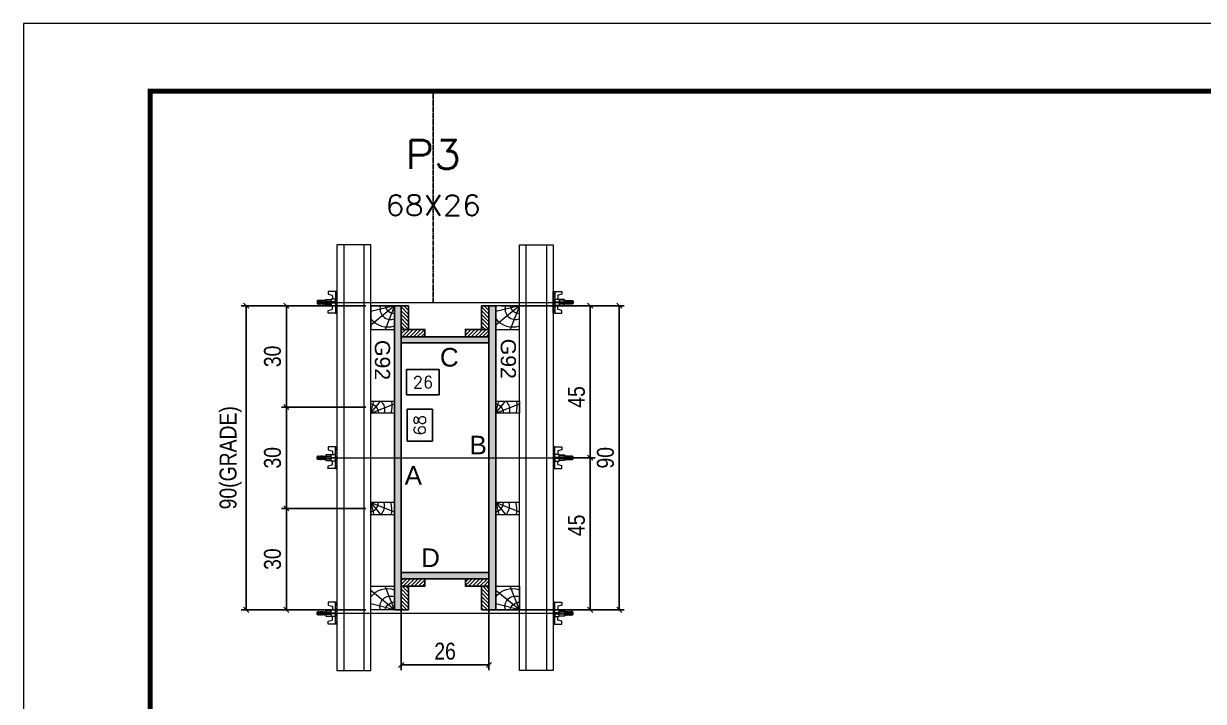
# Model space of a CAD drawing. Extents: x 808 to 7089, y -98 to 17032.
# Drawn here: x 5577 to 6275, y 15483 to 15884 of the extents above; entities that cross this region are included whole.
import ezdxf
from ezdxf.enums import TextEntityAlignment as Align

# ---------------------------------------------------------------- set-up
doc = ezdxf.new("R2010")
doc.units = 0
doc.linetypes.add('DASHED', pattern=[0.75, 0.5, -0.25])
doc.linetypes.add('HIDDEN', pattern=[0.375, 0.25, -0.125])
for name, color, linetype in [('CHAPA', 1, 'Continuous'), ('Cota Seção (2x)', 241, 'Continuous'), ('MEIO_PONT', 93, 'Continuous'), ('Painéis', 200, 'Continuous'), ('SARRAFO', 251, 'Continuous'), ('Texto de Titulo', 7, 'Continuous'), ('Texto Qtd Sarr', 242, 'Continuous'), ('TEXTO_GERAL', 7, 'Continuous')]:
    doc.layers.add(name, color=color, linetype=linetype)
for name, color, linetype, lineweight in [('Folhas', 255, 'Continuous', 9), ('Hachura', 251, 'Continuous', 9), ('Madeira', 126, 'Continuous', 18), ('Perfil Metálico', 224, 'Continuous', 18), ('SARRAFO DE PRESSAO', 251, 'DASHED', 9), ('Texto Seção', 7, 'Continuous', 15)]:
    doc.layers.add(name, color=color, linetype=linetype, lineweight=lineweight)
doc.styles.add('ARIAL', font='arial.ttf')
doc.styles.add('COTA TECNICA 2X', font='techl___.ttf', dxfattribs={"height": 10})
doc.styles.add('ROMANS', font='romans.shx')
doc.styles.add('SANSSERIF', font='sas_____.pfb')
doc.dimstyles.new('SECAO PILAR', dxfattribs={"dimtxt": 10, "dimasz": 3, "dimexe": 3, "dimexo": 3, "dimgap": 3, "dimtad": 1, "dimdec": 1, "dimlfac": 0.5, "dimzin": 12, "dimdsep": 46, "dimtxsty": 'COTA TECNICA 2X', "dimblk1": 'OBLIQUE', "dimblk2": 'OBLIQUE', "dimsah": 1, "dimcen": 0.9, "dimclrd": 256, "dimclre": 256, "dimclrt": 256, "dimadec": 1, "dimazin": 3, "dimtfac": 1, "dimtdec": 1, "dimtmove": 0, "dimatfit": 3, "dimfxl": 1, "dimtolj": 1, "dimtzin": 12, "dimarcsym": 0})
doc.dimstyles.new('SECÇÃO 2', dxfattribs={"dimtxt": 7, "dimasz": 6, "dimexe": 0.18, "dimexo": 2, "dimgap": -4, "dimtad": 3, "dimdec": 1, "dimlfac": 0.5, "dimzin": 12, "dimdsep": 46, "dimtxsty": 'ROMANS', "dimblk": 'ARCHTICK', "dimcen": 0.09, "dimse1": 1, "dimse2": 1, "dimsd1": 1, "dimsd2": 1, "dimclrd": 180, "dimclre": 5, "dimclrt": 1, "dimadec": 0, "dimazin": 3, "dimtfac": 1, "dimtdec": 1, "dimtofl": 0, "dimtmove": 0, "dimatfit": 3, "dimldrblk": 'ARCHTICK', "dimfxl": 1, "dimtolj": 1, "dimtzin": 0, "dimarcsym": 0})

# ---------------------------------------------------------------- blocks, each defined once
blk = doc.blocks.new('9999999999')
at = {"layer": 'Folhas'}
blk.add_lwpolyline([(98138.98, 34190.21), (99623.98, 34190.21), (99623.98, 35240.21), (98138.98, 35240.21)], close=True, dxfattribs=at)
at = {"layer": 'Folhas', "color": 30, "const_width": 3}
blk.add_lwpolyline([(98213.98, 34230.21), (99583.98, 34230.21), (99583.98, 35200.21), (98213.98, 35200.21)], close=True, dxfattribs=at)
blk = doc.blocks.new('titulo1')
at = {"layer": 'Defpoints', "color": 252, "linetype": 'HIDDEN', "ltscale": 2}
blk.add_line((0, 0), (0, 125), dxfattribs=at)
at = {"layer": 'Defpoints', "style": 'ROMANS', "oblique": 15}
blk.add_attdef('FOLHA', text='', height=10, dxfattribs=at).set_placement((0, 15.58), align=Align.MIDDLE_CENTER)
at = {"layer": 'Texto Qtd Sarr', "color": 3, "style": 'ROMANS', "oblique": 15}
for tag, height, p in [('TITULO', 17, (0, 71.45)), ('SEÇÃO', 12, (0, 41.55))]:
    blk.add_attdef(tag, text='', height=height, dxfattribs=at).set_placement(p, align=Align.MIDDLE_CENTER)
blk = doc.blocks.new('*D1534')
at = {"layer": 'Cota Seção (2x)', "color": 180, "lineweight": -2, "transparency": 16777216}
for p, q in [((5818.7, 15655.64), (5803.7, 15655.64)), ((5803.7, 15655.64), (5803.7, 15636.64)), ((5818.7, 15636.64), (5818.7, 15655.64)), ((5803.7, 15636.64), (5818.7, 15636.64))]:
    blk.add_line(p, q, dxfattribs=at)
at = {"layer": 'Defpoints', "color": 0, "transparency": 16777216}
for p in [(5800.22, 15694.9), (5800.22, 15558.9), (5822.7, 15558.9)]:
    blk.add_point(p, dxfattribs=at)
at = {"layer": 'Cota Seção (2x)', "color": 1, "transparency": 16777216, "insert": (5811.2, 15646.14), "char_height": 7, "attachment_point": 5, "rotation": 90, "style": 'ROMANS'}
blk.add_mtext('\\A1;68', dxfattribs=at)
blk = doc.blocks.new('_ArchTick')
at = {"color": 0, "linetype": 'ByBlock', "const_width": 0.15}
blk.add_lwpolyline([(-0.5, -0.5), (0.5, 0.5)], dxfattribs=at)
blk = doc.blocks.new('*D1535')
at = {"layer": 'Cota Seção (2x)', "color": 180, "lineweight": -2, "transparency": 16777216}
for p, q in [((5822.81, 15679.11), (5803.47, 15679.11)), ((5803.47, 15679.11), (5803.47, 15664.11)), ((5822.81, 15664.11), (5822.81, 15679.11)), ((5803.47, 15664.11), (5822.81, 15664.11))]:
    blk.add_line(p, q, dxfattribs=at)
at = {"layer": 'Defpoints', "color": 0, "transparency": 16777216}
for p in [(5800.22, 15694.9), (5852.22, 15694.9), (5852.22, 15660.11)]:
    blk.add_point(p, dxfattribs=at)
at = {"layer": 'Cota Seção (2x)', "color": 1, "transparency": 16777216, "insert": (5813.14, 15671.61), "char_height": 7, "attachment_point": 5, "style": 'ROMANS'}
blk.add_mtext('\\A1;26', dxfattribs=at)
blk = doc.blocks.new('_Oblique')
at = {"color": 0, "linetype": 'ByBlock', "lineweight": -2}
blk.add_line((-0.5, -0.5), (0.5, 0.5), dxfattribs=at)
blk = doc.blocks.new('*D2063')
at = {"layer": 'Cota Seção (2x)', "lineweight": -2, "transparency": 16777216}
for p, q in [((5800.22, 15552.3), (5800.22, 15501.26)), ((5852.22, 15552.3), (5852.22, 15501.26)), ((5800.22, 15504.26), (5852.22, 15504.26))]:
    blk.add_line(p, q, dxfattribs=at)
at = {"layer": 'Defpoints', "color": 0, "transparency": 16777216}
for p in [(5800.22, 15555.3), (5852.22, 15555.3), (5852.22, 15504.26)]:
    blk.add_point(p, dxfattribs=at)
at = {"layer": 'Cota Seção (2x)', "lineweight": -2, "transparency": 16777216, "xscale": 3, "yscale": 3, "zscale": 3, "rotation": 180}
blk.add_blockref('_Oblique', (5800.22, 15504.26), dxfattribs=at)
at = {"layer": 'Cota Seção (2x)', "lineweight": -2, "transparency": 16777216, "xscale": 3, "yscale": 3, "zscale": 3}
blk.add_blockref('_Oblique', (5852.22, 15504.26), dxfattribs=at)
at = {"layer": 'Cota Seção (2x)', "transparency": 16777216, "insert": (5826.22, 15512.36), "char_height": 10, "attachment_point": 5, "style": 'COTA TECNICA 2X'}
blk.add_mtext('\\A1;26', dxfattribs=at)
blk = doc.blocks.new('*D1536')
at = {"layer": 'Cota Seção (2x)', "lineweight": -2, "transparency": 16777216}
for p, q in [((5779.22, 15716.9), (5705.45, 15716.9)), ((5708.45, 15716.9), (5708.45, 15536.9)), ((5779.22, 15536.9), (5705.45, 15536.9))]:
    blk.add_line(p, q, dxfattribs=at)
at = {"layer": 'Defpoints', "color": 0, "transparency": 16777216}
for p in [(5782.22, 15716.9), (5708.45, 15536.9), (5782.22, 15536.9)]:
    blk.add_point(p, dxfattribs=at)
at = {"layer": 'Cota Seção (2x)', "lineweight": -2, "transparency": 16777216, "xscale": 3, "yscale": 3, "zscale": 3}
for p, rotation in [((5708.45, 15716.9), 90), ((5708.45, 15536.9), 270)]:
    blk.add_blockref('_Oblique', p, dxfattribs=dict(at, rotation=rotation))
at = {"layer": 'Cota Seção (2x)', "transparency": 16777216, "insert": (5699.23, 15626.9), "char_height": 10, "attachment_point": 5, "rotation": 90, "style": 'COTA TECNICA 2X'}
blk.add_mtext('\\A1;90(GRADE)', dxfattribs=at)
blk = doc.blocks.new('*D1537')
at = {"layer": 'Cota Seção (2x)', "lineweight": -2, "transparency": 16777216}
for p, q in [((5779.22, 15596.9), (5729.29, 15596.9)), ((5732.29, 15596.9), (5732.29, 15536.9)), ((5779.22, 15536.9), (5729.29, 15536.9))]:
    blk.add_line(p, q, dxfattribs=at)
at = {"layer": 'Defpoints', "color": 0, "transparency": 16777216}
for p in [(5782.22, 15596.9), (5732.29, 15536.9), (5782.22, 15536.9)]:
    blk.add_point(p, dxfattribs=at)
at = {"layer": 'Cota Seção (2x)', "lineweight": -2, "transparency": 16777216, "xscale": 3, "yscale": 3, "zscale": 3}
for p, rotation in [((5732.29, 15596.9), 90), ((5732.29, 15536.9), 270)]:
    blk.add_blockref('_Oblique', p, dxfattribs=dict(at, rotation=rotation))
at = {"layer": 'Cota Seção (2x)', "transparency": 16777216, "insert": (5724.07, 15566.9), "char_height": 10, "attachment_point": 5, "rotation": 90, "style": 'COTA TECNICA 2X'}
blk.add_mtext('\\A1;30', dxfattribs=at)
blk = doc.blocks.new('*D1538')
at = {"layer": 'Cota Seção (2x)', "lineweight": -2, "transparency": 16777216}
for p, q in [((5779.22, 15716.9), (5729.29, 15716.9)), ((5732.29, 15716.9), (5732.29, 15656.9)), ((5779.22, 15656.9), (5729.29, 15656.9))]:
    blk.add_line(p, q, dxfattribs=at)
at = {"layer": 'Defpoints', "color": 0, "transparency": 16777216}
for p in [(5782.22, 15716.9), (5732.29, 15656.9), (5782.22, 15656.9)]:
    blk.add_point(p, dxfattribs=at)
at = {"layer": 'Cota Seção (2x)', "lineweight": -2, "transparency": 16777216, "xscale": 3, "yscale": 3, "zscale": 3}
for p, rotation in [((5732.29, 15716.9), 90), ((5732.29, 15656.9), 270)]:
    blk.add_blockref('_Oblique', p, dxfattribs=dict(at, rotation=rotation))
at = {"layer": 'Cota Seção (2x)', "transparency": 16777216, "insert": (5724.07, 15686.9), "char_height": 10, "attachment_point": 5, "rotation": 90, "style": 'COTA TECNICA 2X'}
blk.add_mtext('\\A1;30', dxfattribs=at)
blk = doc.blocks.new('*D1539')
at = {"layer": 'Cota Seção (2x)', "lineweight": -2, "transparency": 16777216}
for p, q in [((5779.22, 15656.9), (5729.29, 15656.9)), ((5732.29, 15656.9), (5732.29, 15596.9)), ((5779.22, 15596.9), (5729.29, 15596.9))]:
    blk.add_line(p, q, dxfattribs=at)
at = {"layer": 'Defpoints', "color": 0, "transparency": 16777216}
for p in [(5782.22, 15656.9), (5732.29, 15596.9), (5782.22, 15596.9)]:
    blk.add_point(p, dxfattribs=at)
at = {"layer": 'Cota Seção (2x)', "lineweight": -2, "transparency": 16777216, "xscale": 3, "yscale": 3, "zscale": 3}
for p, rotation in [((5732.29, 15656.9), 90), ((5732.29, 15596.9), 270)]:
    blk.add_blockref('_Oblique', p, dxfattribs=dict(at, rotation=rotation))
at = {"layer": 'Cota Seção (2x)', "transparency": 16777216, "insert": (5724.07, 15626.9), "char_height": 10, "attachment_point": 5, "rotation": 90, "style": 'COTA TECNICA 2X'}
blk.add_mtext('\\A1;30', dxfattribs=at)
blk = doc.blocks.new('*D1540')
at = {"layer": 'Cota Seção (2x)', "lineweight": -2, "transparency": 16777216}
for p, q in [((5859.22, 15716.9), (5932.33, 15716.9)), ((5929.33, 15716.9), (5929.33, 15536.9)), ((5859.22, 15536.9), (5932.33, 15536.9))]:
    blk.add_line(p, q, dxfattribs=at)
at = {"layer": 'Defpoints', "color": 0, "transparency": 16777216}
for p in [(5856.22, 15716.9), (5856.22, 15536.9), (5929.33, 15536.9)]:
    blk.add_point(p, dxfattribs=at)
at = {"layer": 'Cota Seção (2x)', "lineweight": -2, "transparency": 16777216, "xscale": 3, "yscale": 3, "zscale": 3}
for p, rotation in [((5929.33, 15716.9), 90), ((5929.33, 15536.9), 270)]:
    blk.add_blockref('_Oblique', p, dxfattribs=dict(at, rotation=rotation))
at = {"layer": 'Cota Seção (2x)', "transparency": 16777216, "insert": (5921.2, 15626.9), "char_height": 10, "attachment_point": 5, "rotation": 90, "style": 'COTA TECNICA 2X'}
blk.add_mtext('\\A1;90', dxfattribs=at)
blk = doc.blocks.new('*D1541')
at = {"layer": 'Cota Seção (2x)', "lineweight": -2, "transparency": 16777216}
for p, q in [((5893.22, 15716.9), (5915.13, 15716.9)), ((5912.13, 15716.9), (5912.13, 15626.9)), ((5893.22, 15626.9), (5915.13, 15626.9))]:
    blk.add_line(p, q, dxfattribs=at)
at = {"layer": 'Defpoints', "color": 0, "transparency": 16777216}
for p in [(5890.22, 15716.9), (5890.22, 15626.9), (5912.13, 15626.9)]:
    blk.add_point(p, dxfattribs=at)
at = {"layer": 'Cota Seção (2x)', "lineweight": -2, "transparency": 16777216, "xscale": 3, "yscale": 3, "zscale": 3}
for p, rotation in [((5912.13, 15716.9), 90), ((5912.13, 15626.9), 270)]:
    blk.add_blockref('_Oblique', p, dxfattribs=dict(at, rotation=rotation))
at = {"layer": 'Cota Seção (2x)', "transparency": 16777216, "insert": (5904.02, 15662.9), "char_height": 10, "attachment_point": 5, "rotation": 90, "style": 'COTA TECNICA 2X'}
blk.add_mtext('\\A1;45', dxfattribs=at)
blk = doc.blocks.new('*D1542')
at = {"layer": 'Cota Seção (2x)', "lineweight": -2, "transparency": 16777216}
for p, q in [((5893.22, 15626.9), (5915.13, 15626.9)), ((5912.13, 15536.9), (5912.13, 15626.9)), ((5893.22, 15536.9), (5915.13, 15536.9))]:
    blk.add_line(p, q, dxfattribs=at)
at = {"layer": 'Defpoints', "color": 0, "transparency": 16777216}
for p in [(5890.22, 15626.9), (5912.13, 15626.9), (5890.22, 15536.9)]:
    blk.add_point(p, dxfattribs=at)
at = {"layer": 'Cota Seção (2x)', "lineweight": -2, "transparency": 16777216, "xscale": 3, "yscale": 3, "zscale": 3}
for p, rotation in [((5912.13, 15626.9), 90), ((5912.13, 15536.9), 270)]:
    blk.add_blockref('_Oblique', p, dxfattribs=dict(at, rotation=rotation))
at = {"layer": 'Cota Seção (2x)', "transparency": 16777216, "insert": (5904.02, 15586.9), "char_height": 10, "attachment_point": 5, "rotation": 90, "style": 'COTA TECNICA 2X'}
blk.add_mtext('\\A1;45', dxfattribs=at)
blk = doc.blocks.new('C')
at = {"layer": 'Hachura', "color": 0}
for p, q in [((0, 3.22), (0, -3.22)), ((0.45, 3.22), (0, 3.22)), ((0.46, 3.16), (0, 3.16)), ((0.46, 3.05), (0, 3.05)), ((0.46, 2.88), (0, 2.88)), ((0, 2.75), (0, -1.16)), ((0.46, 2.65), (0, 2.65)), ((0.46, 2.23), (0, 2.23)), ((0.46, 1.51), (0, 1.51)), ((0.39, 0.49), (0.17, 0.49)), ((0.45, -3.23), (0.45, 3.22)), ((0.45, 3.22), (2.58, 3.22)), ((1.74, 0.97), (0.45, 0.97)), ((1.45, 0.1), (0.45, 0.1)), ((1.35, 1.94), (1.35, 0.96)), ((2.58, 2.39), (1.47, 2.09)), ((1.74, -0.97), (1.74, 0.97)), ((1.74, 0.97), (1.74, 0.84)), ((1.74, 0.97), (1.74, 0.84)), ((1.74, 0.84), (3.35, 0.84)), ((3.35, 0.45), (1.74, 0.45)), ((2.58, 3.22), (2.58, 2.39)), ((3.32, 0.84), (3.32, -0.84)), ((3.35, 0.84), (3.35, -0.84)), ((3.68, 0.45), (3.35, 0.45)), ((3.84, -0.52), (3.35, 0.45)), ((3.35, 0.06), (3.67, -0.57)), ((3.68, 0.45), (4.16, -0.52)), ((3.72, 0.5), (4.25, -0.57)), ((4.37, -0.55), (3.83, 0.53)), ((4.15, 0.45), (3.93, 0.45)), ((4.42, -0.52), (3.93, 0.45)), ((4.15, 0.45), (4.26, 0.45)), ((4.26, 0.45), (4.74, -0.52)), ((4.3, 0.5), (4.83, -0.57)), ((4.95, -0.55), (4.41, 0.53)), ((4.51, 0.45), (4.84, 0.45)), ((5, -0.52), (4.51, 0.45)), ((4.84, 0.45), (5.32, -0.52)), ((4.88, 0.5), (5.41, -0.57)), ((5.53, -0.55), (4.99, 0.53)), ((5.58, -0.52), (5.09, 0.45)), ((5.42, 0.45), (5.09, 0.45)), ((5.58, -0.52), (5.09, 0.45)), ((5.42, 0.45), (5.74, -0.19)), ((5.46, 0.5), (5.74, -0.07)), ((5.74, 0.19), (5.57, 0.53)), ((5.74, 0.32), (5.68, 0.45)), ((5.68, 0.45), (5.74, 0.45)), ((5.74, 0.45), (5.9, 0.29)), ((5.74, 0.45), (5.74, -0.52)), ((5.9, -0.36), (5.9, 0.29)), ((0.45, 0), (0, 0)), ((0.46, -1.52), (0, -1.52)), ((0.46, -2.23), (0, -2.23)), ((0.46, -2.65), (0, -2.65)), ((0.46, -2.88), (0, -2.88)), ((0.46, -3.05), (0, -3.05)), ((0.46, -3.16), (0, -3.16)), ((0, -3.22), (2.57, -3.22)), ((0.08, -0.48), (0.29, -0.48)), ((0.29, -0.48), (0.4, -0.48)), ((0.45, 0), (0.45, -0.97)), ((0.45, -0.16), (1.45, -0.16)), ((0.45, -0.65), (0.45, -0.32)), ((0.45, -3.23), (0.45, -0.65)), ((0.45, -0.97), (1.74, -0.97)), ((1.35, -1.94), (1.35, -0.97)), ((2.58, -2.39), (1.47, -2.1)), ((3.35, -0.32), (1.74, -0.32)), ((3.35, -0.84), (1.74, -0.84)), ((2.58, -3.23), (2.58, -2.39)), ((3.35, -0.07), (3.58, -0.52)), ((3.35, -0.52), (3.58, -0.52)), ((3.84, -0.52), (4.16, -0.52)), ((4.42, -0.52), (4.74, -0.52)), ((4.63, -0.52), (4.74, -0.52)), ((5, -0.52), (5.32, -0.52)), ((5.58, -0.52), (5.74, -0.52)), ((5.74, -0.52), (5.9, -0.36)), ((5.74, -0.52), (5.74, -0.52))]:
    blk.add_line(p, q, dxfattribs=at)
for centre, radius, start, end in [((1.52, 1.94), 0.161, 104.7436, 180), ((1.44, -0.03), 0.129, 272.695, 87.305), ((3.81, 0.39), 0.143, 25.5688, 154.4312), ((4.39, 0.39), 0.143, 25.5688, 154.4312), ((4.97, 0.39), 0.143, 25.5688, 154.4312), ((5.55, 0.39), 0.143, 25.5688, 154.4312), ((0.17, -0.37), 0.174, 221.744, 317.8592), ((1.52, -1.94), 0.161, 180, 255.2564), ((3.71, -0.4), 0.174, 222.1408, 318.256), ((4.29, -0.4), 0.174, 222.1408, 318.256), ((4.87, -0.4), 0.174, 222.1408, 318.256), ((5.45, -0.4), 0.174, 222.1408, 318.256), ((5.61, -0.4), 0.174, 317.8592, 318.256)]:
    blk.add_arc(centre, radius, start, end, dxfattribs=at)
blk = doc.blocks.new('PONTALETE')
at = {"layer": 'Madeira'}
for q in [(2.71, 7), (7, 5.76), (7, 1.74)]:
    blk.add_line((0, 0), q, dxfattribs=at)
blk.add_lwpolyline([(0, 0), (7, 0), (7, 7), (0, 7)], close=True, dxfattribs=at)
for centre, radius, start, end in [((2.04, 0.06), 6.23, 37.2818, 109.0913), ((1.09, 0.9), 3.19, 343.603, 109.9847), ((-0.21, -0.78), 3.09, 14.6322, 86.0383)]:
    blk.add_arc(centre, radius, start, end, dxfattribs=at)
blk = doc.blocks.new('MEIO PONTALETE')
at = {"layer": 'Madeira'}
for q in [(2.71, 7), (3.5, 2.88), (3.5, 0.87)]:
    blk.add_line((0, 0), q, dxfattribs=at)
blk.add_lwpolyline([(0, 0), (3.5, 0), (3.5, 7), (0, 7)], close=True, dxfattribs=at)
for centre, radius, start, end in [((2.04, 0.06), 6.23, 76.4499, 109.0913), ((1.09, 0.9), 3.19, 40.9063, 109.9847), ((-0.21, -0.78), 3.09, 14.6322, 86.0383)]:
    blk.add_arc(centre, radius, start, end, dxfattribs=at)

msp = doc.modelspace()

# ---------------------------------------------------------------- hatches: boundary and pattern name
at = {"layer": 'Hachura'}
h = msp.add_hatch(color=256, dxfattribs=at)
h.dxf.hatch_style = 1
h.paths.add_polyline_path([(5800.22, 15536.9), (5796.22, 15536.9), (5796.22, 15716.9), (5800.22, 15716.9)])
h = msp.add_hatch(color=256, dxfattribs=at)
h.dxf.hatch_style = 1
h.paths.add_polyline_path([(5800.22, 15536.9), (5796.22, 15536.9), (5796.22, 15716.9), (5800.22, 15716.9)])
h = msp.add_hatch(dxfattribs=at)
h.set_pattern_fill('ANSI31', color=256, scale=0.5, angle=90, style=0)
h.set_pattern_definition([(135, (-17091.1836, 24840.852), (-1.12253202, -1.12253202), [])])
h.paths.add_polyline_path([(5800.22, 15702.9), (5804.62, 15702.9), (5804.62, 15716.9), (5800.22, 15716.9)])
h = msp.add_hatch(dxfattribs=at)
h.set_pattern_fill('ANSI31', color=256, scale=0.5, angle=90, style=0)
h.set_pattern_definition([(135, (-17077.1836, 24840.852), (-1.12253202, -1.12253202), [])])
h.paths.add_polyline_path([(5852.22, 15702.9), (5847.82, 15702.9), (5847.82, 15716.9), (5852.22, 15716.9)])
h = msp.add_hatch(color=256, dxfattribs=at)
h.dxf.hatch_style = 1
h.paths.add_polyline_path([(5852.22, 15536.9), (5856.22, 15536.9), (5856.22, 15716.9), (5852.22, 15716.9)])
h = msp.add_hatch(color=256, dxfattribs=at)
h.dxf.hatch_style = 1
h.paths.add_polyline_path([(5852.22, 15536.9), (5856.22, 15536.9), (5856.22, 15716.9), (5852.22, 15716.9)])
h = msp.add_hatch(dxfattribs=at)
h.set_pattern_fill('ANSI31', color=256, scale=0.5, style=0)
h.set_pattern_definition([(45, (15303.1764, 38482.7083), (-1.12253202, 1.12253202), [])])
h.paths.add_polyline_path([(5814.22, 15698.5), (5814.22, 15702.9), (5800.22, 15702.9), (5800.22, 15698.5)])
h = msp.add_hatch(color=256, dxfattribs=at)
h.dxf.hatch_style = 1
h.paths.add_polyline_path([(5800.22, 15698.5), (5800.22, 15694.9), (5852.22, 15694.9), (5852.22, 15698.5)])
h = msp.add_hatch(color=256, dxfattribs=at)
h.dxf.hatch_style = 1
h.paths.add_polyline_path([(5800.22, 15698.5), (5800.22, 15694.9), (5852.22, 15694.9), (5852.22, 15698.5)])
h = msp.add_hatch(dxfattribs=at)
h.set_pattern_fill('ANSI31', color=256, scale=0.5, style=0)
h.set_pattern_definition([(45, (15317.1764, 38482.7083), (-1.12253202, 1.12253202), [])])
h.paths.add_polyline_path([(5838.22, 15698.5), (5838.22, 15702.9), (5852.22, 15702.9), (5852.22, 15698.5)])
h = msp.add_hatch(color=256, dxfattribs=at)
h.dxf.hatch_style = 1
h.paths.add_polyline_path([(5800.22, 15558.9), (5800.22, 15555.3), (5852.22, 15555.3), (5852.22, 15558.9)])
h = msp.add_hatch(color=256, dxfattribs=at)
h.dxf.hatch_style = 1
h.paths.add_polyline_path([(5800.22, 15558.9), (5800.22, 15555.3), (5852.22, 15555.3), (5852.22, 15558.9)])
h = msp.add_hatch(dxfattribs=at)
h.set_pattern_fill('ANSI31', color=256, scale=0.5, style=0)
h.set_pattern_definition([(45, (15303.1764, 38446.7083), (-1.12253202, 1.12253202), [])])
h.paths.add_polyline_path([(5814.22, 15555.3), (5814.22, 15550.9), (5800.22, 15550.9), (5800.22, 15555.3)])
h = msp.add_hatch(dxfattribs=at)
h.set_pattern_fill('ANSI31', color=256, scale=0.5, angle=90, style=0)
h.set_pattern_definition([(135, (-17091.1836, 25039.852), (-1.12253202, -1.12253202), [])])
h.paths.add_polyline_path([(5800.22, 15550.9), (5804.62, 15550.9), (5804.62, 15536.9), (5800.22, 15536.9)])
h = msp.add_hatch(dxfattribs=at)
h.set_pattern_fill('ANSI31', color=256, scale=0.5, style=0)
h.set_pattern_definition([(45, (15317.1764, 38446.7083), (-1.12253202, 1.12253202), [])])
h.paths.add_polyline_path([(5838.22, 15555.3), (5838.22, 15550.9), (5852.22, 15550.9), (5852.22, 15555.3)])
h = msp.add_hatch(dxfattribs=at)
h.set_pattern_fill('ANSI31', color=256, scale=0.5, angle=90, style=0)
h.set_pattern_definition([(135, (-17077.1836, 25039.852), (-1.12253202, -1.12253202), [])])
h.paths.add_polyline_path([(5852.22, 15550.9), (5847.82, 15550.9), (5847.82, 15536.9), (5852.22, 15536.9)])

# ---------------------------------------------------------------- linework, layer by layer
at = {"layer": 'CHAPA'}
for points in [[(5800.22, 15536.9), (5796.22, 15536.9), (5796.22, 15716.9), (5800.22, 15716.9)], [(5800.22, 15536.9), (5796.22, 15536.9), (5796.22, 15716.9), (5800.22, 15716.9)], [(5852.22, 15536.9), (5856.22, 15536.9), (5856.22, 15716.9), (5852.22, 15716.9)], [(5852.22, 15536.9), (5856.22, 15536.9), (5856.22, 15716.9), (5852.22, 15716.9)], [(5800.22, 15698.5), (5800.22, 15694.9), (5852.22, 15694.9), (5852.22, 15698.5)], [(5800.22, 15698.5), (5800.22, 15694.9), (5852.22, 15694.9), (5852.22, 15698.5)], [(5800.22, 15558.9), (5800.22, 15555.3), (5852.22, 15555.3), (5852.22, 15558.9)], [(5800.22, 15558.9), (5800.22, 15555.3), (5852.22, 15555.3), (5852.22, 15558.9)]]:
    msp.add_lwpolyline(points, close=True, dxfattribs=at)
at = {"layer": 'Hachura'}
for p, q in [((5751.42, 15718.9), (5897.22, 15718.91)), ((5751.42, 15626.9), (5897.22, 15626.89)), ((5751.42, 15534.9), (5897.22, 15534.89))]:
    msp.add_line(p, q, dxfattribs=at)
at = {"layer": 'Madeira'}
for points in [[(5796.22, 15536.9), (5782.22, 15536.9), (5782.22, 15716.9), (5796.22, 15716.9)], [(5856.22, 15536.9), (5870.22, 15536.9), (5870.22, 15716.9), (5856.22, 15716.9)]]:
    msp.add_lwpolyline(points, close=True, dxfattribs=at)
at = {"layer": 'Painéis'}
msp.add_lwpolyline([(5852.22, 15694.9), (5800.22, 15694.9), (5800.22, 15558.9), (5852.22, 15558.9)], close=True, dxfattribs=at)
at = {"layer": 'Perfil Metálico'}
for points in [[(5762.22, 15500.9), (5782.22, 15500.9), (5782.22, 15752.9), (5762.22, 15752.9)], [(5778.22, 15752.9), (5766.22, 15752.9), (5766.22, 15500.9), (5778.22, 15500.9)], [(5890.22, 15500.9), (5870.22, 15500.9), (5870.22, 15752.9), (5890.22, 15752.9)], [(5874.22, 15752.9), (5886.22, 15752.9), (5886.22, 15500.9), (5874.22, 15500.9)]]:
    msp.add_lwpolyline(points, close=True, dxfattribs=at)
at = {"layer": 'SARRAFO'}
for points in [[(5804.62, 15716.9), (5804.62, 15702.9), (5800.22, 15702.9), (5800.22, 15716.9)], [(5847.82, 15716.9), (5847.82, 15702.9), (5852.22, 15702.9), (5852.22, 15716.9)], [(5800.22, 15702.9), (5814.22, 15702.9), (5814.22, 15698.5), (5800.22, 15698.5)], [(5852.22, 15702.9), (5838.22, 15702.9), (5838.22, 15698.5), (5852.22, 15698.5)], [(5800.22, 15550.9), (5814.22, 15550.9), (5814.22, 15555.3), (5800.22, 15555.3)], [(5804.62, 15536.9), (5804.62, 15550.9), (5800.22, 15550.9), (5800.22, 15536.9)], [(5852.22, 15550.9), (5838.22, 15550.9), (5838.22, 15555.3), (5852.22, 15555.3)], [(5847.82, 15536.9), (5847.82, 15550.9), (5852.22, 15550.9), (5852.22, 15536.9)]]:
    msp.add_lwpolyline(points, close=True, dxfattribs=at)

# ---------------------------------------------------------------- block references
at = {"layer": 'Hachura', "linetype": 'Continuous', "yscale": 2, "zscale": 2}
for p, xscale, rotation in [((5762.22, 15718.9), 2, 179.9999999999999), ((5890.22, 15718.9), -2, 180)]:
    msp.add_blockref('C', p, dxfattribs=dict(at, xscale=xscale, rotation=rotation))
for p, xscale in [((5762.22, 15626.9), -2), ((5890.22, 15626.9), 2), ((5762.22, 15534.9), -2), ((5890.22, 15534.9), 2)]:
    msp.add_blockref('C', p, dxfattribs=dict(at, xscale=xscale))
at = {"layer": 'MEIO_PONT'}
for name, p, xscale, yscale, zscale, rotation in [('PONTALETE', (5796.22, 15716.9), 2, 2, 2, 179.9999999999999), ('PONTALETE', (5870.22, 15716.9), 2, 2, 2, 179.9999999999999), ('MEIO PONTALETE', (5782.22, 15653.4), -1.999999997962732, 1.999999997962732, 1.999999997962732, 270), ('MEIO PONTALETE', (5856.22, 15653.4), -1.999999997962732, 1.999999997962732, 1.999999997962732, 270), ('MEIO PONTALETE', (5782.22, 15600.4), 1.999999997962732, 1.999999997962732, 1.999999997962732, 270), ('MEIO PONTALETE', (5856.22, 15600.4), 1.999999997962732, 1.999999997962732, 1.999999997962732, 270)]:
    msp.add_blockref(name, p, dxfattribs=dict(at, xscale=xscale, yscale=yscale, zscale=zscale, rotation=rotation))
at = {"layer": 'MEIO_PONT', "xscale": -2, "yscale": 2, "zscale": 2}
for p in [(5796.22, 15536.9), (5870.22, 15536.9)]:
    msp.add_blockref('PONTALETE', p, dxfattribs=at)
at = {"layer": 'SARRAFO DE PRESSAO', "color": 6, "linetype": 'ByBlock'}
msp.add_blockref('9999999999', (-92562.31, -19356.3), dxfattribs=at)
at = {"layer": 'Texto Seção'}
ref = msp.add_blockref('titulo1', (5819.22, 15718.91), dxfattribs=at)
ref.add_attrib('TITULO', 'P3', dxfattribs={"layer": 'Texto de Titulo', "color": 7, "height": 17, "style": 'ROMANS', "width": 1.1}).set_placement((5819.22, 15806.41), align=Align.MIDDLE_CENTER)
ref.add_attrib('SEÇÃO', '68X26', dxfattribs={"layer": 'Texto de Titulo', "color": 7, "height": 12, "style": 'ROMANS', "width": 1.1}).set_placement((5819.22, 15776.41), align=Align.MIDDLE_CENTER)

# ---------------------------------------------------------------- texts
at = {"layer": 'TEXTO_GERAL', "color": 0, "linetype": 'Continuous', "style": 'SANSSERIF'}
for p in [(5863.68, 15697.38), (5789.13, 15696.63)]:
    msp.add_text('G92', height=9, rotation=270, dxfattribs=at).set_placement(p, align=Align.MIDDLE_LEFT)
at = {"layer": 'TEXTO_GERAL', "style": 'ARIAL'}
for s, p in [('C', (5828.73, 15686.38)), ('B', (5845.83, 15634.45)), ('A', (5807.41, 15616.48)), ('D', (5817.61, 15567.73))]:
    msp.add_text(s, height=11, dxfattribs=at).set_placement(p, align=Align.MIDDLE_CENTER)

# ---------------------------------------------------------------- dimensions: what is measured, and where the dimension line sits
at = {"layer": 'Cota Seção (2x)', "color": 241}
dim = msp.add_linear_dim(base=(5708.45, 15536.9), p1=(5782.22, 15716.9), p2=(5782.22, 15536.9), angle=270, text='<>(GRADE)', dimstyle='SECAO PILAR', dxfattribs=at)
dim.commit()
dim.dimension.update_dxf_attribs({"geometry": '*D1536', "text_midpoint": (5699.23, 15626.9)})
for base, p1, p2, picture, middle in [((5732.29, 15656.9), (5782.22, 15716.9), (5782.22, 15656.9), '*D1538', (5724.07, 15686.9)), ((5929.33, 15536.9), (5856.22, 15716.9), (5856.22, 15536.9), '*D1540', (5921.2, 15626.9)), ((5732.29, 15596.9), (5782.22, 15656.9), (5782.22, 15596.9), '*D1539', (5724.07, 15626.9)), ((5732.29, 15536.9), (5782.22, 15596.9), (5782.22, 15536.9), '*D1537', (5724.07, 15566.9))]:
    dim = msp.add_linear_dim(base=base, p1=p1, p2=p2, angle=270, dimstyle='SECAO PILAR', dxfattribs=at)
    dim.commit()
    dim.dimension.update_dxf_attribs({"geometry": picture, "text_midpoint": middle})
for base, p1, p2, angle, dimstyle, picture, middle in [((5912.13, 15626.9), (5890.22, 15716.9), (5890.22, 15626.9), 270, 'SECAO PILAR', '*D1541', (5912.13, 15662.9)), ((5822.7, 15558.9), (5800.22, 15694.9), (5800.22, 15558.9), 270, 'SECÇÃO 2', '*D1534', (5822.7, 15646.14)), ((5912.13, 15626.9), (5890.22, 15536.9), (5890.22, 15626.9), 90, 'SECAO PILAR', '*D1542', (5912.13, 15586.9))]:
    dim = msp.add_linear_dim(base=base, p1=p1, p2=p2, angle=angle, dimstyle=dimstyle, dxfattribs=at)
    dim.commit()
    dim.dimension.update_dxf_attribs({"geometry": picture, "text_midpoint": middle, "dimtype": 160})
dim = msp.add_linear_dim(base=(5852.22, 15660.11), p1=(5800.22, 15694.9), p2=(5852.22, 15694.9), dimstyle='SECÇÃO 2', dxfattribs=at)
dim.commit()
dim.dimension.update_dxf_attribs({"geometry": '*D1535', "text_midpoint": (5813.14, 15660.11), "dimtype": 160})
dim = msp.add_linear_dim(base=(5852.22, 15504.26), p1=(5800.22, 15555.3), p2=(5852.22, 15555.3), dimstyle='SECAO PILAR', dxfattribs=at)
dim.commit()
dim.dimension.update_dxf_attribs({"geometry": '*D2063', "text_midpoint": (5826.22, 15512.36)})

doc.saveas('drawing.dxf')
